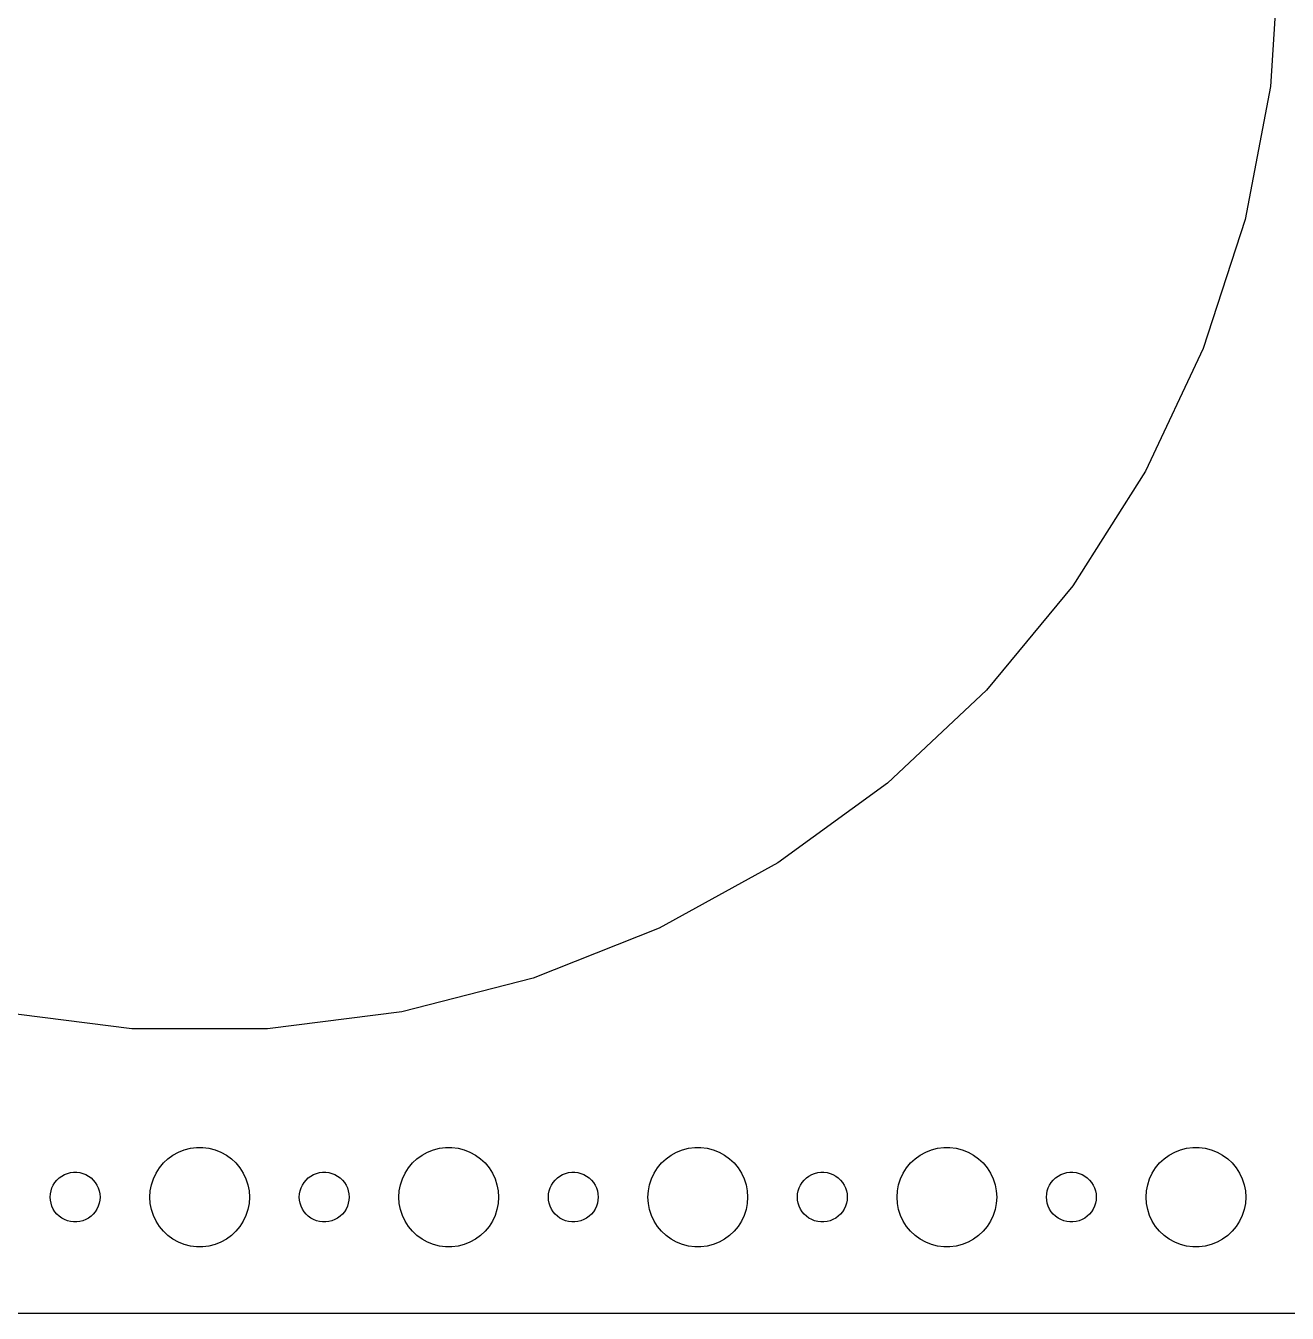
# Model space of a CAD drawing. Header units: metres. Extents: x -352 to 352, y -82 to 82.
# Drawn here: x -280.5 to -204.5, y -82 to -4.5 of the extents above; entities that cross this region are included whole.
import ezdxf

# ---------------------------------------------------------------- set-up
doc = ezdxf.new("R2010")
doc.units = ezdxf.units.M

msp = doc.modelspace()

# ---------------------------------------------------------------- linework, layer by layer
for p, q in [((-205, 0), (-205.513, -8.14665)), ((-205.513, -8.14665), (-207.042, -16.1648)), ((-207.042, -16.1648), (-209.565, -23.9281)), ((-209.565, -23.9281), (-213.04, -31.314)), ((-213.04, -31.314), (-217.414, -38.206)), ((-217.414, -38.206), (-222.617, -44.4956)), ((-222.617, -44.4956), (-228.567, -50.0834)), ((-228.567, -50.0834), (-235.171, -54.8813)), ((-235.171, -54.8813), (-242.324, -58.8138)), ((-242.324, -58.8138), (-249.914, -61.8187)), ((-249.914, -61.8187), (-257.82, -63.8487)), ((-274.081, -64.8717), (-282.18, -63.8487)), ((-257.82, -63.8487), (-265.919, -64.8717)), ((-265.919, -64.8717), (-274.081, -64.8717)), ((-270.927, -72.1468), (-270.562, -72.0531)), ((-270.562, -72.0531), (-270.188, -72.0059)), ((-270.188, -72.0059), (-269.812, -72.0059)), ((-269.812, -72.0059), (-269.438, -72.0531)), ((-269.438, -72.0531), (-269.073, -72.1468)), ((-255.927, -72.1468), (-255.562, -72.0531)), ((-255.562, -72.0531), (-255.188, -72.0059)), ((-255.188, -72.0059), (-254.812, -72.0059)), ((-254.812, -72.0059), (-254.438, -72.0531)), ((-254.438, -72.0531), (-254.073, -72.1468)), ((-240.927, -72.1468), (-240.562, -72.0531)), ((-240.562, -72.0531), (-240.188, -72.0059)), ((-240.188, -72.0059), (-239.812, -72.0059)), ((-239.812, -72.0059), (-239.438, -72.0531)), ((-239.438, -72.0531), (-239.073, -72.1468)), ((-225.927, -72.1468), (-225.562, -72.0531)), ((-225.562, -72.0531), (-225.188, -72.0059)), ((-225.188, -72.0059), (-224.812, -72.0059)), ((-224.812, -72.0059), (-224.438, -72.0531)), ((-224.438, -72.0531), (-224.073, -72.1468)), ((-210.927, -72.1468), (-210.562, -72.0531)), ((-210.562, -72.0531), (-210.188, -72.0059)), ((-210.188, -72.0059), (-209.812, -72.0059)), ((-209.812, -72.0059), (-209.438, -72.0531)), ((-209.438, -72.0531), (-209.073, -72.1468)), ((-272.187, -72.9464), (-271.912, -72.6885)), ((-271.912, -72.6885), (-271.607, -72.467)), ((-271.607, -72.467), (-271.277, -72.2855)), ((-271.277, -72.2855), (-270.927, -72.1468)), ((-269.073, -72.1468), (-268.723, -72.2855)), ((-268.723, -72.2855), (-268.393, -72.467)), ((-268.393, -72.467), (-268.088, -72.6885)), ((-268.088, -72.6885), (-267.813, -72.9464)), ((-257.187, -72.9464), (-256.912, -72.6885)), ((-256.912, -72.6885), (-256.607, -72.467)), ((-256.607, -72.467), (-256.277, -72.2855)), ((-256.277, -72.2855), (-255.927, -72.1468)), ((-254.073, -72.1468), (-253.723, -72.2855)), ((-253.723, -72.2855), (-253.393, -72.467)), ((-253.393, -72.467), (-253.088, -72.6885)), ((-253.088, -72.6885), (-252.813, -72.9464)), ((-242.187, -72.9464), (-241.912, -72.6885)), ((-241.912, -72.6885), (-241.607, -72.467)), ((-241.607, -72.467), (-241.277, -72.2855)), ((-241.277, -72.2855), (-240.927, -72.1468)), ((-239.073, -72.1468), (-238.723, -72.2855)), ((-238.723, -72.2855), (-238.393, -72.467)), ((-238.393, -72.467), (-238.088, -72.6885)), ((-238.088, -72.6885), (-237.813, -72.9464)), ((-227.187, -72.9464), (-226.912, -72.6885)), ((-226.912, -72.6885), (-226.607, -72.467)), ((-226.607, -72.467), (-226.277, -72.2855)), ((-226.277, -72.2855), (-225.927, -72.1468)), ((-224.073, -72.1468), (-223.723, -72.2855)), ((-223.723, -72.2855), (-223.393, -72.467)), ((-223.393, -72.467), (-223.088, -72.6885)), ((-223.088, -72.6885), (-222.813, -72.9464)), ((-212.187, -72.9464), (-211.912, -72.6885)), ((-211.912, -72.6885), (-211.607, -72.467)), ((-211.607, -72.467), (-211.277, -72.2855)), ((-211.277, -72.2855), (-210.927, -72.1468)), ((-209.073, -72.1468), (-208.723, -72.2855)), ((-208.723, -72.2855), (-208.393, -72.467)), ((-208.393, -72.467), (-208.088, -72.6885)), ((-208.088, -72.6885), (-207.813, -72.9464)), ((-278.139, -73.6428), (-277.964, -73.5734)), ((-277.964, -73.5734), (-277.781, -73.5266)), ((-277.781, -73.5266), (-277.594, -73.503)), ((-277.594, -73.503), (-277.406, -73.503)), ((-277.406, -73.503), (-277.219, -73.5266)), ((-277.219, -73.5266), (-277.036, -73.5734)), ((-277.036, -73.5734), (-276.861, -73.6428)), ((-272.789, -73.8956), (-272.629, -73.5547)), ((-272.629, -73.5547), (-272.427, -73.2366)), ((-272.427, -73.2366), (-272.187, -72.9464)), ((-267.813, -72.9464), (-267.573, -73.2366)), ((-267.573, -73.2366), (-267.371, -73.5547)), ((-267.371, -73.5547), (-267.211, -73.8956)), ((-263.139, -73.6428), (-262.964, -73.5734)), ((-262.964, -73.5734), (-262.781, -73.5266)), ((-262.781, -73.5266), (-262.594, -73.503)), ((-262.594, -73.503), (-262.406, -73.503)), ((-262.406, -73.503), (-262.219, -73.5266)), ((-262.219, -73.5266), (-262.036, -73.5734)), ((-262.036, -73.5734), (-261.861, -73.6428)), ((-257.789, -73.8956), (-257.629, -73.5547)), ((-257.629, -73.5547), (-257.427, -73.2366)), ((-257.427, -73.2366), (-257.187, -72.9464)), ((-252.813, -72.9464), (-252.573, -73.2366)), ((-252.573, -73.2366), (-252.371, -73.5547)), ((-252.371, -73.5547), (-252.211, -73.8956)), ((-248.139, -73.6428), (-247.964, -73.5734)), ((-247.964, -73.5734), (-247.781, -73.5266)), ((-247.781, -73.5266), (-247.594, -73.503)), ((-247.594, -73.503), (-247.406, -73.503)), ((-247.406, -73.503), (-247.219, -73.5266)), ((-247.219, -73.5266), (-247.036, -73.5734)), ((-247.036, -73.5734), (-246.861, -73.6428)), ((-242.789, -73.8956), (-242.629, -73.5547)), ((-242.629, -73.5547), (-242.427, -73.2366)), ((-242.427, -73.2366), (-242.187, -72.9464)), ((-237.813, -72.9464), (-237.573, -73.2366)), ((-237.573, -73.2366), (-237.371, -73.5547)), ((-237.371, -73.5547), (-237.211, -73.8956)), ((-233.139, -73.6428), (-232.964, -73.5734)), ((-232.964, -73.5734), (-232.781, -73.5266)), ((-232.781, -73.5266), (-232.594, -73.503)), ((-232.594, -73.503), (-232.406, -73.503)), ((-232.406, -73.503), (-232.219, -73.5266)), ((-232.219, -73.5266), (-232.036, -73.5734)), ((-232.036, -73.5734), (-231.861, -73.6428)), ((-227.789, -73.8956), (-227.629, -73.5547)), ((-227.629, -73.5547), (-227.427, -73.2366)), ((-227.427, -73.2366), (-227.187, -72.9464)), ((-222.813, -72.9464), (-222.573, -73.2366)), ((-222.573, -73.2366), (-222.371, -73.5547)), ((-222.371, -73.5547), (-222.211, -73.8956)), ((-218.139, -73.6428), (-217.964, -73.5734)), ((-217.964, -73.5734), (-217.781, -73.5266)), ((-217.781, -73.5266), (-217.594, -73.503)), ((-217.594, -73.503), (-217.406, -73.503)), ((-217.406, -73.503), (-217.219, -73.5266)), ((-217.219, -73.5266), (-217.036, -73.5734)), ((-217.036, -73.5734), (-216.861, -73.6428)), ((-212.789, -73.8956), (-212.629, -73.5547)), ((-212.629, -73.5547), (-212.427, -73.2366)), ((-212.427, -73.2366), (-212.187, -72.9464)), ((-207.813, -72.9464), (-207.573, -73.2366)), ((-207.573, -73.2366), (-207.371, -73.5547)), ((-207.371, -73.5547), (-207.211, -73.8956)), ((-278.895, -74.4478), (-278.814, -74.2774)), ((-278.814, -74.2774), (-278.714, -74.1183)), ((-278.714, -74.1183), (-278.593, -73.9732)), ((-278.593, -73.9732), (-278.456, -73.8442)), ((-278.456, -73.8442), (-278.304, -73.7335)), ((-278.304, -73.7335), (-278.139, -73.6428)), ((-276.861, -73.6428), (-276.696, -73.7335)), ((-276.696, -73.7335), (-276.544, -73.8442)), ((-276.544, -73.8442), (-276.407, -73.9732)), ((-276.407, -73.9732), (-276.286, -74.1183)), ((-276.286, -74.1183), (-276.186, -74.2774)), ((-276.186, -74.2774), (-276.105, -74.4478)), ((-272.976, -74.624), (-272.906, -74.2539)), ((-272.906, -74.2539), (-272.789, -73.8956)), ((-267.211, -73.8956), (-267.094, -74.2539)), ((-267.094, -74.2539), (-267.024, -74.624)), ((-263.895, -74.4478), (-263.814, -74.2774)), ((-263.814, -74.2774), (-263.714, -74.1183)), ((-263.714, -74.1183), (-263.593, -73.9732)), ((-263.593, -73.9732), (-263.456, -73.8442)), ((-263.456, -73.8442), (-263.304, -73.7335)), ((-263.304, -73.7335), (-263.139, -73.6428)), ((-261.861, -73.6428), (-261.696, -73.7335)), ((-261.696, -73.7335), (-261.544, -73.8442)), ((-261.544, -73.8442), (-261.407, -73.9732)), ((-261.407, -73.9732), (-261.286, -74.1183)), ((-261.286, -74.1183), (-261.186, -74.2774)), ((-261.186, -74.2774), (-261.105, -74.4478)), ((-257.976, -74.624), (-257.906, -74.2539)), ((-257.906, -74.2539), (-257.789, -73.8956)), ((-252.211, -73.8956), (-252.094, -74.2539)), ((-252.094, -74.2539), (-252.024, -74.624)), ((-248.895, -74.4478), (-248.814, -74.2774)), ((-248.814, -74.2774), (-248.714, -74.1183)), ((-248.714, -74.1183), (-248.593, -73.9732)), ((-248.593, -73.9732), (-248.456, -73.8442)), ((-248.456, -73.8442), (-248.304, -73.7335)), ((-248.304, -73.7335), (-248.139, -73.6428)), ((-246.861, -73.6428), (-246.696, -73.7335)), ((-246.696, -73.7335), (-246.544, -73.8442)), ((-246.544, -73.8442), (-246.407, -73.9732)), ((-246.407, -73.9732), (-246.286, -74.1183)), ((-246.286, -74.1183), (-246.186, -74.2774)), ((-246.186, -74.2774), (-246.105, -74.4478)), ((-242.976, -74.624), (-242.906, -74.2539)), ((-242.906, -74.2539), (-242.789, -73.8956)), ((-237.211, -73.8956), (-237.094, -74.2539)), ((-237.094, -74.2539), (-237.024, -74.624)), ((-233.895, -74.4478), (-233.814, -74.2774)), ((-233.814, -74.2774), (-233.714, -74.1183)), ((-233.714, -74.1183), (-233.593, -73.9732)), ((-233.593, -73.9732), (-233.456, -73.8442)), ((-233.456, -73.8442), (-233.304, -73.7335)), ((-233.304, -73.7335), (-233.139, -73.6428)), ((-231.861, -73.6428), (-231.696, -73.7335)), ((-231.696, -73.7335), (-231.544, -73.8442)), ((-231.544, -73.8442), (-231.407, -73.9732)), ((-231.407, -73.9732), (-231.286, -74.1183)), ((-231.286, -74.1183), (-231.186, -74.2774)), ((-231.186, -74.2774), (-231.105, -74.4478)), ((-227.976, -74.624), (-227.906, -74.2539)), ((-227.906, -74.2539), (-227.789, -73.8956)), ((-222.211, -73.8956), (-222.094, -74.2539)), ((-222.094, -74.2539), (-222.024, -74.624)), ((-218.895, -74.4478), (-218.814, -74.2774)), ((-218.814, -74.2774), (-218.714, -74.1183)), ((-218.714, -74.1183), (-218.593, -73.9732)), ((-218.593, -73.9732), (-218.456, -73.8442)), ((-218.456, -73.8442), (-218.304, -73.7335)), ((-218.304, -73.7335), (-218.139, -73.6428)), ((-216.861, -73.6428), (-216.696, -73.7335)), ((-216.696, -73.7335), (-216.544, -73.8442)), ((-216.544, -73.8442), (-216.407, -73.9732)), ((-216.407, -73.9732), (-216.286, -74.1183)), ((-216.286, -74.1183), (-216.186, -74.2774)), ((-216.186, -74.2774), (-216.105, -74.4478)), ((-212.976, -74.624), (-212.906, -74.2539)), ((-212.906, -74.2539), (-212.789, -73.8956)), ((-207.211, -73.8956), (-207.094, -74.2539)), ((-207.094, -74.2539), (-207.024, -74.624)), ((-279, -75), (-278.988, -74.812)), ((-278.988, -75.188), (-279, -75)), ((-278.988, -74.812), (-278.953, -74.627)), ((-278.953, -74.627), (-278.895, -74.4478)), ((-276.105, -74.4478), (-276.047, -74.627)), ((-276.047, -74.627), (-276.012, -74.812)), ((-276.012, -74.812), (-276, -75)), ((-276, -75), (-276.012, -75.188)), ((-273, -75), (-272.976, -74.624)), ((-272.976, -75.376), (-273, -75)), ((-267.024, -74.624), (-267, -75)), ((-267, -75), (-267.024, -75.376)), ((-264, -75), (-263.988, -74.812)), ((-263.988, -75.188), (-264, -75)), ((-263.988, -74.812), (-263.953, -74.627)), ((-263.953, -74.627), (-263.895, -74.4478)), ((-261.105, -74.4478), (-261.047, -74.627)), ((-261.047, -74.627), (-261.012, -74.812)), ((-261.012, -74.812), (-261, -75)), ((-261, -75), (-261.012, -75.188)), ((-258, -75), (-257.976, -74.624)), ((-257.976, -75.376), (-258, -75)), ((-252.024, -74.624), (-252, -75)), ((-252, -75), (-252.024, -75.376)), ((-249, -75), (-248.988, -74.812)), ((-248.988, -75.188), (-249, -75)), ((-248.988, -74.812), (-248.953, -74.627)), ((-248.953, -74.627), (-248.895, -74.4478)), ((-246.105, -74.4478), (-246.047, -74.627)), ((-246.047, -74.627), (-246.012, -74.812)), ((-246.012, -74.812), (-246, -75)), ((-246, -75), (-246.012, -75.188)), ((-243, -75), (-242.976, -74.624)), ((-242.976, -75.376), (-243, -75)), ((-237.024, -74.624), (-237, -75)), ((-237, -75), (-237.024, -75.376)), ((-234, -75), (-233.988, -74.812)), ((-233.988, -75.188), (-234, -75)), ((-233.988, -74.812), (-233.953, -74.627)), ((-233.953, -74.627), (-233.895, -74.4478)), ((-231.105, -74.4478), (-231.047, -74.627)), ((-231.047, -74.627), (-231.012, -74.812)), ((-231.012, -74.812), (-231, -75)), ((-231, -75), (-231.012, -75.188)), ((-228, -75), (-227.976, -74.624)), ((-227.976, -75.376), (-228, -75)), ((-222.024, -74.624), (-222, -75)), ((-222, -75), (-222.024, -75.376)), ((-219, -75), (-218.988, -74.812)), ((-218.988, -75.188), (-219, -75)), ((-218.988, -74.812), (-218.953, -74.627)), ((-218.953, -74.627), (-218.895, -74.4478)), ((-216.105, -74.4478), (-216.047, -74.627)), ((-216.047, -74.627), (-216.012, -74.812)), ((-216.012, -74.812), (-216, -75)), ((-216, -75), (-216.012, -75.188)), ((-213, -75), (-212.976, -74.624)), ((-212.976, -75.376), (-213, -75)), ((-207.024, -74.624), (-207, -75)), ((-207, -75), (-207.024, -75.376)), ((-278.953, -75.373), (-278.988, -75.188)), ((-278.895, -75.5522), (-278.953, -75.373)), ((-278.814, -75.7226), (-278.895, -75.5522)), ((-278.714, -75.8817), (-278.814, -75.7226)), ((-278.593, -76.0268), (-278.714, -75.8817)), ((-276.286, -75.8817), (-276.407, -76.0268)), ((-276.186, -75.7226), (-276.286, -75.8817)), ((-276.105, -75.5522), (-276.186, -75.7226)), ((-276.047, -75.373), (-276.105, -75.5522)), ((-276.012, -75.188), (-276.047, -75.373)), ((-272.906, -75.7461), (-272.976, -75.376)), ((-272.789, -76.1044), (-272.906, -75.7461)), ((-267.094, -75.7461), (-267.211, -76.1044)), ((-267.024, -75.376), (-267.094, -75.7461)), ((-263.953, -75.373), (-263.988, -75.188)), ((-263.895, -75.5522), (-263.953, -75.373)), ((-263.814, -75.7226), (-263.895, -75.5522)), ((-263.714, -75.8817), (-263.814, -75.7226)), ((-263.593, -76.0268), (-263.714, -75.8817)), ((-261.286, -75.8817), (-261.407, -76.0268)), ((-261.186, -75.7226), (-261.286, -75.8817)), ((-261.105, -75.5522), (-261.186, -75.7226)), ((-261.047, -75.373), (-261.105, -75.5522)), ((-261.012, -75.188), (-261.047, -75.373)), ((-257.906, -75.7461), (-257.976, -75.376)), ((-257.789, -76.1044), (-257.906, -75.7461)), ((-252.094, -75.7461), (-252.211, -76.1044)), ((-252.024, -75.376), (-252.094, -75.7461)), ((-248.953, -75.373), (-248.988, -75.188)), ((-248.895, -75.5522), (-248.953, -75.373)), ((-248.814, -75.7226), (-248.895, -75.5522)), ((-248.714, -75.8817), (-248.814, -75.7226)), ((-248.593, -76.0268), (-248.714, -75.8817)), ((-246.286, -75.8817), (-246.407, -76.0268)), ((-246.186, -75.7226), (-246.286, -75.8817)), ((-246.105, -75.5522), (-246.186, -75.7226)), ((-246.047, -75.373), (-246.105, -75.5522)), ((-246.012, -75.188), (-246.047, -75.373)), ((-242.906, -75.7461), (-242.976, -75.376)), ((-242.789, -76.1044), (-242.906, -75.7461)), ((-237.094, -75.7461), (-237.211, -76.1044)), ((-237.024, -75.376), (-237.094, -75.7461)), ((-233.953, -75.373), (-233.988, -75.188)), ((-233.895, -75.5522), (-233.953, -75.373)), ((-233.814, -75.7226), (-233.895, -75.5522)), ((-233.714, -75.8817), (-233.814, -75.7226)), ((-233.593, -76.0268), (-233.714, -75.8817)), ((-231.286, -75.8817), (-231.407, -76.0268)), ((-231.186, -75.7226), (-231.286, -75.8817)), ((-231.105, -75.5522), (-231.186, -75.7226)), ((-231.047, -75.373), (-231.105, -75.5522)), ((-231.012, -75.188), (-231.047, -75.373)), ((-227.906, -75.7461), (-227.976, -75.376)), ((-227.789, -76.1044), (-227.906, -75.7461)), ((-222.094, -75.7461), (-222.211, -76.1044)), ((-222.024, -75.376), (-222.094, -75.7461)), ((-218.953, -75.373), (-218.988, -75.188)), ((-218.895, -75.5522), (-218.953, -75.373)), ((-218.814, -75.7226), (-218.895, -75.5522)), ((-218.714, -75.8817), (-218.814, -75.7226)), ((-218.593, -76.0268), (-218.714, -75.8817)), ((-216.286, -75.8817), (-216.407, -76.0268)), ((-216.186, -75.7226), (-216.286, -75.8817)), ((-216.105, -75.5522), (-216.186, -75.7226)), ((-216.047, -75.373), (-216.105, -75.5522)), ((-216.012, -75.188), (-216.047, -75.373)), ((-212.906, -75.7461), (-212.976, -75.376)), ((-212.789, -76.1044), (-212.906, -75.7461)), ((-207.094, -75.7461), (-207.211, -76.1044)), ((-207.024, -75.376), (-207.094, -75.7461)), ((-278.456, -76.1558), (-278.593, -76.0268)), ((-278.304, -76.2665), (-278.456, -76.1558)), ((-278.139, -76.3572), (-278.304, -76.2665)), ((-277.964, -76.4266), (-278.139, -76.3572)), ((-277.781, -76.4734), (-277.964, -76.4266)), ((-277.594, -76.497), (-277.781, -76.4734)), ((-277.406, -76.497), (-277.594, -76.497)), ((-277.219, -76.4734), (-277.406, -76.497)), ((-277.036, -76.4266), (-277.219, -76.4734)), ((-276.861, -76.3572), (-277.036, -76.4266)), ((-276.696, -76.2665), (-276.861, -76.3572)), ((-276.544, -76.1558), (-276.696, -76.2665)), ((-276.407, -76.0268), (-276.544, -76.1558)), ((-272.629, -76.4453), (-272.789, -76.1044)), ((-272.427, -76.7634), (-272.629, -76.4453)), ((-267.371, -76.4453), (-267.573, -76.7634)), ((-267.211, -76.1044), (-267.371, -76.4453)), ((-263.456, -76.1558), (-263.593, -76.0268)), ((-263.304, -76.2665), (-263.456, -76.1558)), ((-263.139, -76.3572), (-263.304, -76.2665)), ((-262.964, -76.4266), (-263.139, -76.3572)), ((-262.781, -76.4734), (-262.964, -76.4266)), ((-262.594, -76.497), (-262.781, -76.4734)), ((-262.406, -76.497), (-262.594, -76.497)), ((-262.219, -76.4734), (-262.406, -76.497)), ((-262.036, -76.4266), (-262.219, -76.4734)), ((-261.861, -76.3572), (-262.036, -76.4266)), ((-261.696, -76.2665), (-261.861, -76.3572)), ((-261.544, -76.1558), (-261.696, -76.2665)), ((-261.407, -76.0268), (-261.544, -76.1558)), ((-257.629, -76.4453), (-257.789, -76.1044)), ((-257.427, -76.7634), (-257.629, -76.4453)), ((-252.371, -76.4453), (-252.573, -76.7634)), ((-252.211, -76.1044), (-252.371, -76.4453)), ((-248.456, -76.1558), (-248.593, -76.0268)), ((-248.304, -76.2665), (-248.456, -76.1558)), ((-248.139, -76.3572), (-248.304, -76.2665)), ((-247.964, -76.4266), (-248.139, -76.3572)), ((-247.781, -76.4734), (-247.964, -76.4266)), ((-247.594, -76.497), (-247.781, -76.4734)), ((-247.406, -76.497), (-247.594, -76.497)), ((-247.219, -76.4734), (-247.406, -76.497)), ((-247.036, -76.4266), (-247.219, -76.4734)), ((-246.861, -76.3572), (-247.036, -76.4266)), ((-246.696, -76.2665), (-246.861, -76.3572)), ((-246.544, -76.1558), (-246.696, -76.2665)), ((-246.407, -76.0268), (-246.544, -76.1558)), ((-242.629, -76.4453), (-242.789, -76.1044)), ((-242.427, -76.7634), (-242.629, -76.4453)), ((-237.371, -76.4453), (-237.573, -76.7634)), ((-237.211, -76.1044), (-237.371, -76.4453)), ((-233.456, -76.1558), (-233.593, -76.0268)), ((-233.304, -76.2665), (-233.456, -76.1558)), ((-233.139, -76.3572), (-233.304, -76.2665)), ((-232.964, -76.4266), (-233.139, -76.3572)), ((-232.781, -76.4734), (-232.964, -76.4266)), ((-232.594, -76.497), (-232.781, -76.4734)), ((-232.406, -76.497), (-232.594, -76.497)), ((-232.219, -76.4734), (-232.406, -76.497)), ((-232.036, -76.4266), (-232.219, -76.4734)), ((-231.861, -76.3572), (-232.036, -76.4266)), ((-231.696, -76.2665), (-231.861, -76.3572)), ((-231.544, -76.1558), (-231.696, -76.2665)), ((-231.407, -76.0268), (-231.544, -76.1558)), ((-227.629, -76.4453), (-227.789, -76.1044)), ((-227.427, -76.7634), (-227.629, -76.4453)), ((-222.371, -76.4453), (-222.573, -76.7634)), ((-222.211, -76.1044), (-222.371, -76.4453)), ((-218.456, -76.1558), (-218.593, -76.0268)), ((-218.304, -76.2665), (-218.456, -76.1558)), ((-218.139, -76.3572), (-218.304, -76.2665)), ((-217.964, -76.4266), (-218.139, -76.3572)), ((-217.781, -76.4734), (-217.964, -76.4266)), ((-217.594, -76.497), (-217.781, -76.4734)), ((-217.406, -76.497), (-217.594, -76.497)), ((-217.219, -76.4734), (-217.406, -76.497)), ((-217.036, -76.4266), (-217.219, -76.4734)), ((-216.861, -76.3572), (-217.036, -76.4266)), ((-216.696, -76.2665), (-216.861, -76.3572)), ((-216.544, -76.1558), (-216.696, -76.2665)), ((-216.407, -76.0268), (-216.544, -76.1558)), ((-212.629, -76.4453), (-212.789, -76.1044)), ((-212.427, -76.7634), (-212.629, -76.4453)), ((-207.371, -76.4453), (-207.573, -76.7634)), ((-207.211, -76.1044), (-207.371, -76.4453)), ((-272.187, -77.0536), (-272.427, -76.7634)), ((-271.912, -77.3115), (-272.187, -77.0536)), ((-271.607, -77.533), (-271.912, -77.3115)), ((-268.088, -77.3115), (-268.393, -77.533)), ((-267.813, -77.0536), (-268.088, -77.3115)), ((-267.573, -76.7634), (-267.813, -77.0536)), ((-257.187, -77.0536), (-257.427, -76.7634)), ((-256.912, -77.3115), (-257.187, -77.0536)), ((-256.607, -77.533), (-256.912, -77.3115)), ((-253.088, -77.3115), (-253.393, -77.533)), ((-252.813, -77.0536), (-253.088, -77.3115)), ((-252.573, -76.7634), (-252.813, -77.0536)), ((-242.187, -77.0536), (-242.427, -76.7634)), ((-241.912, -77.3115), (-242.187, -77.0536)), ((-241.607, -77.533), (-241.912, -77.3115)), ((-238.088, -77.3115), (-238.393, -77.533)), ((-237.813, -77.0536), (-238.088, -77.3115)), ((-237.573, -76.7634), (-237.813, -77.0536)), ((-227.187, -77.0536), (-227.427, -76.7634)), ((-226.912, -77.3115), (-227.187, -77.0536)), ((-226.607, -77.533), (-226.912, -77.3115)), ((-223.088, -77.3115), (-223.393, -77.533)), ((-222.813, -77.0536), (-223.088, -77.3115)), ((-222.573, -76.7634), (-222.813, -77.0536)), ((-212.187, -77.0536), (-212.427, -76.7634)), ((-211.912, -77.3115), (-212.187, -77.0536)), ((-211.607, -77.533), (-211.912, -77.3115)), ((-208.088, -77.3115), (-208.393, -77.533)), ((-207.813, -77.0536), (-208.088, -77.3115)), ((-207.573, -76.7634), (-207.813, -77.0536)), ((-271.277, -77.7145), (-271.607, -77.533)), ((-270.927, -77.8532), (-271.277, -77.7145)), ((-270.562, -77.9469), (-270.927, -77.8532)), ((-270.188, -77.9941), (-270.562, -77.9469)), ((-269.812, -77.9941), (-270.188, -77.9941)), ((-269.438, -77.9469), (-269.812, -77.9941)), ((-269.073, -77.8532), (-269.438, -77.9469)), ((-268.723, -77.7145), (-269.073, -77.8532)), ((-268.393, -77.533), (-268.723, -77.7145)), ((-256.277, -77.7145), (-256.607, -77.533)), ((-255.927, -77.8532), (-256.277, -77.7145)), ((-255.562, -77.9469), (-255.927, -77.8532)), ((-255.188, -77.9941), (-255.562, -77.9469)), ((-254.812, -77.9941), (-255.188, -77.9941)), ((-254.438, -77.9469), (-254.812, -77.9941)), ((-254.073, -77.8532), (-254.438, -77.9469)), ((-253.723, -77.7145), (-254.073, -77.8532)), ((-253.393, -77.533), (-253.723, -77.7145)), ((-241.277, -77.7145), (-241.607, -77.533)), ((-240.927, -77.8532), (-241.277, -77.7145)), ((-240.562, -77.9469), (-240.927, -77.8532)), ((-240.188, -77.9941), (-240.562, -77.9469)), ((-239.812, -77.9941), (-240.188, -77.9941)), ((-239.438, -77.9469), (-239.812, -77.9941)), ((-239.073, -77.8532), (-239.438, -77.9469)), ((-238.723, -77.7145), (-239.073, -77.8532)), ((-238.393, -77.533), (-238.723, -77.7145)), ((-226.277, -77.7145), (-226.607, -77.533)), ((-225.927, -77.8532), (-226.277, -77.7145)), ((-225.562, -77.9469), (-225.927, -77.8532)), ((-225.188, -77.9941), (-225.562, -77.9469)), ((-224.812, -77.9941), (-225.188, -77.9941)), ((-224.438, -77.9469), (-224.812, -77.9941)), ((-224.073, -77.8532), (-224.438, -77.9469)), ((-223.723, -77.7145), (-224.073, -77.8532)), ((-223.393, -77.533), (-223.723, -77.7145)), ((-211.277, -77.7145), (-211.607, -77.533)), ((-210.927, -77.8532), (-211.277, -77.7145)), ((-210.562, -77.9469), (-210.927, -77.8532)), ((-210.188, -77.9941), (-210.562, -77.9469)), ((-209.812, -77.9941), (-210.188, -77.9941)), ((-209.438, -77.9469), (-209.812, -77.9941)), ((-209.073, -77.8532), (-209.438, -77.9469)), ((-208.723, -77.7145), (-209.073, -77.8532)), ((-208.393, -77.533), (-208.723, -77.7145)), ((-347.314, -81.9901), (347.314, -81.9901))]:
    msp.add_line(p, q)

doc.saveas('drawing.dxf')
